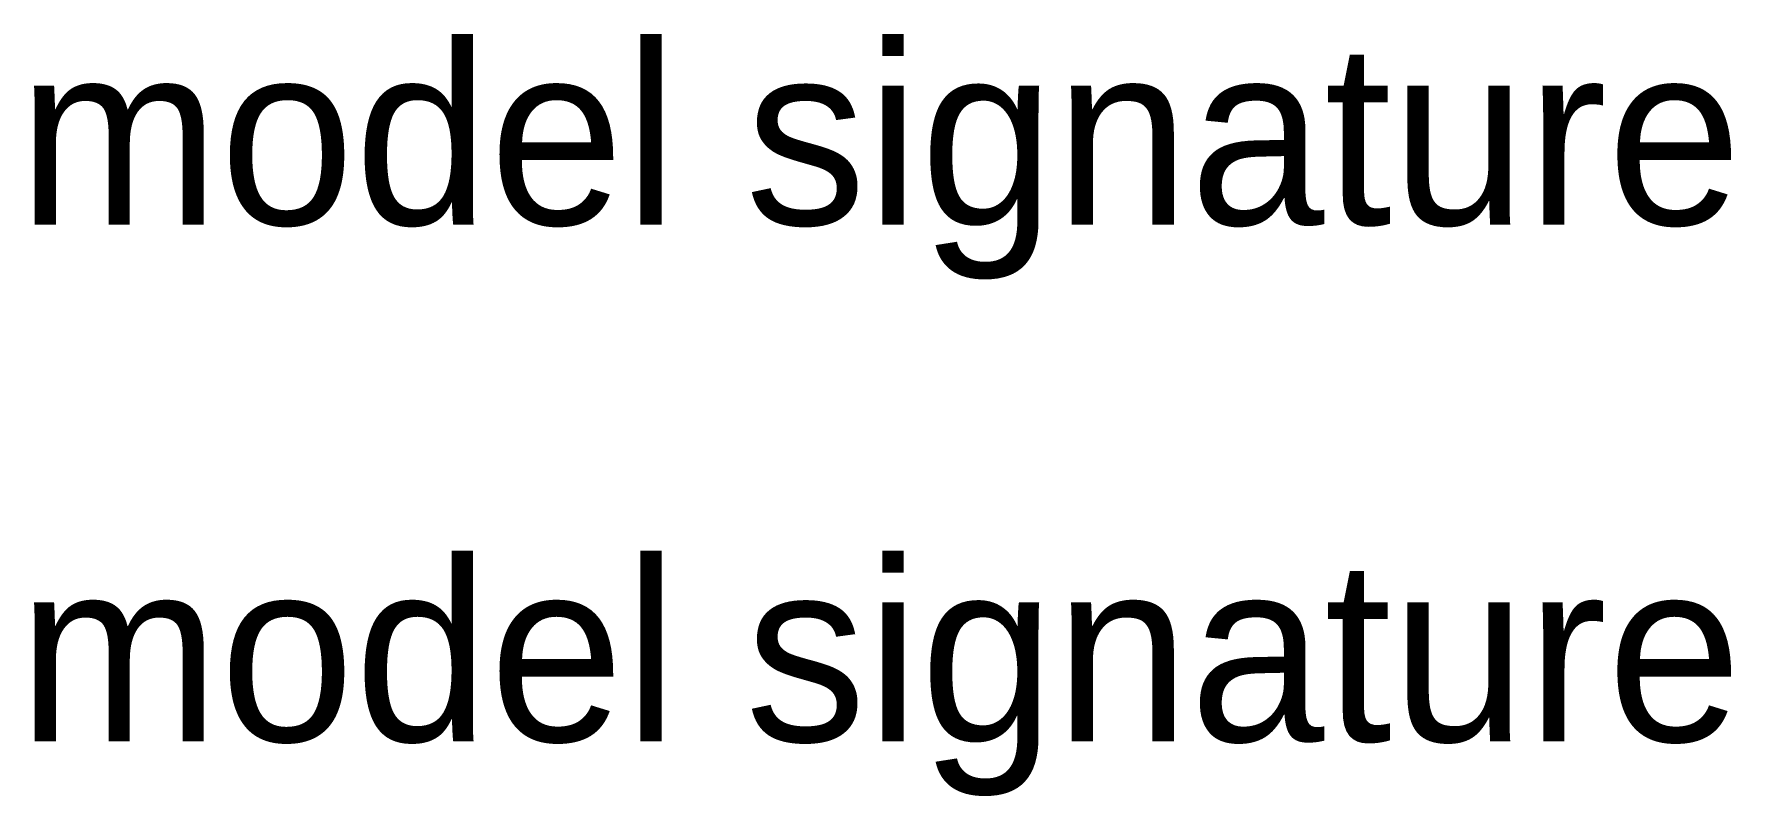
# Model space of a CAD drawing. Extents: x 7.3 to 68.7, y -13.7 to 13.9.
import ezdxf

# ---------------------------------------------------------------- set-up
doc = ezdxf.new("R2010")
doc.units = 0
doc.layers.add('Default', color=7, linetype='Continuous')

msp = doc.modelspace()

# ---------------------------------------------------------------- texts
at = {"layer": 'Default'}
for p in [(6.674, 7.003), (6.674, -11.707)]:
    msp.add_text('model signature', height=6.56168, dxfattribs=at).set_placement(p)

doc.saveas('drawing.dxf')
